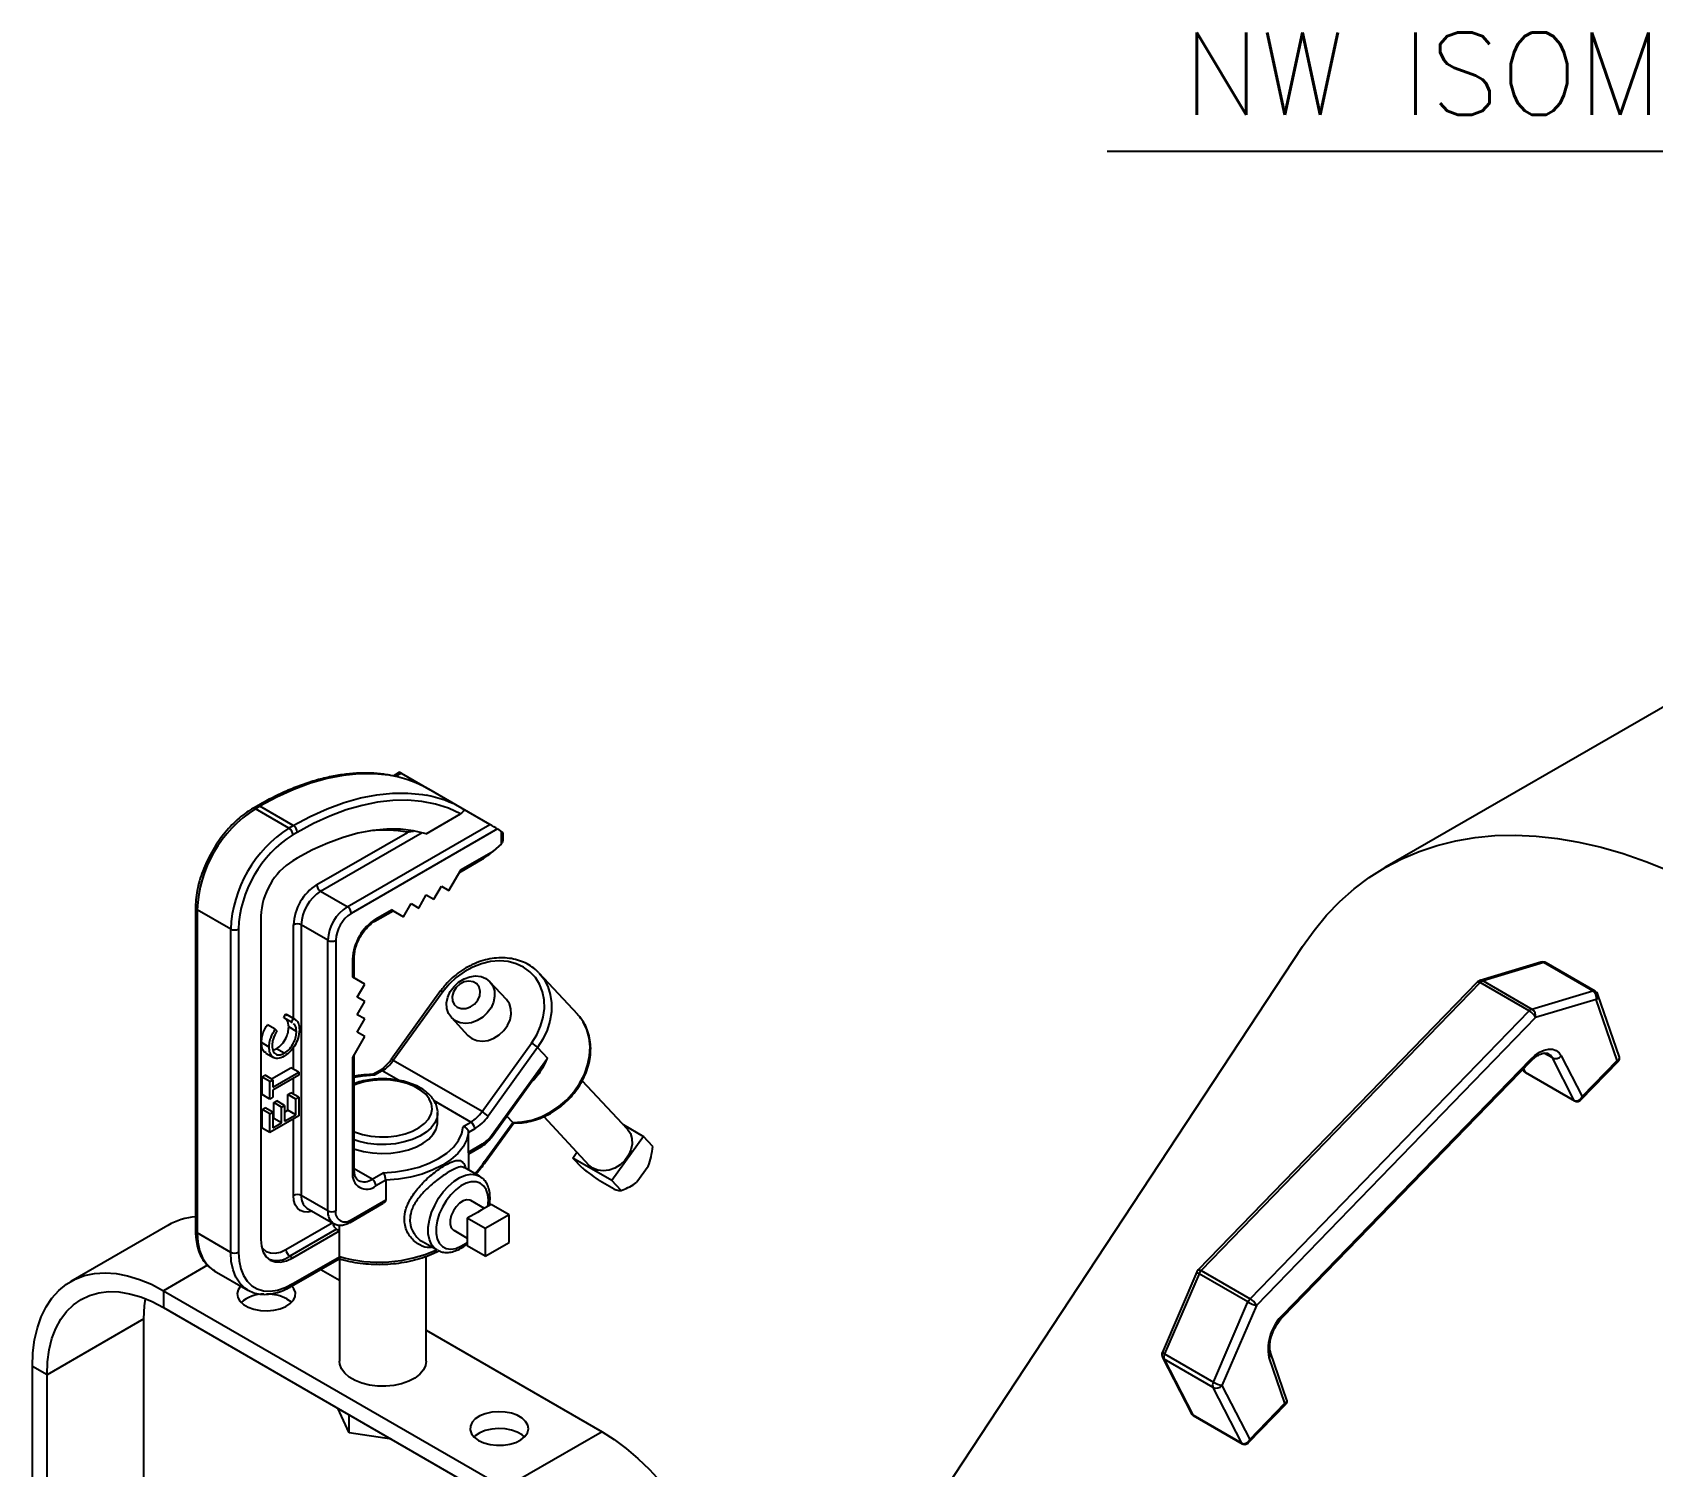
# Model space of a CAD drawing. Extents: x 2 to 136, y 1 to 99.
# Drawn here: x 9.85 to 24.61, y 18.94 to 31.99 of the extents above; entities that cross this region are included whole.
import ezdxf
from ezdxf.enums import TextEntityAlignment as Align

# ---------------------------------------------------------------- set-up
doc = ezdxf.new("R2010")
doc.units = 0
doc.header["$MEASUREMENT"] = 0
doc.layers.add('OBJECT', color=7, linetype='CONTINUOUS')
doc.styles.get("Standard").update_dxf_attribs({"font": 'SIMPLEX'})

msp = doc.modelspace()

# ---------------------------------------------------------------- linework, layer by layer
at = {"layer": 'OBJECT', "color": 1}
msp.add_line((19.645, 30.914), (30.749, 30.914), dxfattribs=at)
at = {"layer": 'OBJECT'}
for p, q in [((26.995, 27.173), (22.174, 24.39)), ((13.199, 25.258), (13.14, 25.224)), ((13.214, 25.25), (13.162, 25.22)), ((13.214, 25.25), (13.465, 25.105)), ((13.77, 24.929), (13.465, 25.105)), ((11.901, 24.951), (11.861, 24.928)), ((11.926, 24.949), (11.886, 24.926)), ((12.231, 24.773), (11.926, 24.949)), ((12.191, 24.75), (11.886, 24.926)), ((13.442, 24.698), (13.755, 24.879)), ((14.021, 24.784), (13.77, 24.929)), ((12.191, 24.75), (12.231, 24.773)), ((12.267, 24.711), (12.227, 24.688)), ((12.445, 24.235), (13.27, 24.711)), ((13.406, 24.708), (12.48, 24.174)), ((12.723, 24.034), (14.021, 24.784)), ((14.09, 24.742), (12.758, 23.973)), ((14.09, 24.742), (14.127, 24.717)), ((14.127, 24.608), (14.127, 24.717)), ((14.142, 24.642), (14.142, 24.707)), ((13.76, 24.372), (14.053, 24.541)), ((14.127, 24.608), (14.053, 24.541)), ((12.267, 24.476), (12.227, 24.453)), ((13.649, 24.181), (13.76, 24.372)), ((13.745, 24.347), (13.952, 24.466)), ((13.511, 24.102), (13.58, 24.221)), ((13.58, 24.221), (13.649, 24.181)), ((13.58, 24.221), (13.649, 24.181)), ((12.723, 24.034), (12.48, 24.174)), ((13.236, 23.942), (13.305, 24.062)), ((13.305, 24.062), (13.373, 24.022)), ((13.305, 24.062), (13.373, 24.022)), ((13.373, 24.022), (13.442, 24.141)), ((13.442, 24.141), (13.511, 24.102)), ((13.442, 24.141), (13.511, 24.102)), ((11.341, 24.028), (11.341, 21.084)), ((11.661, 23.831), (11.355, 24.007)), ((11.355, 24.007), (11.355, 21.064)), ((11.935, 23.949), (11.935, 21.005)), ((12.974, 23.902), (13.14, 23.998)), ((12.984, 23.924), (13.125, 24.006)), ((13.125, 24.006), (13.236, 23.942)), ((13.14, 23.998), (13.236, 23.942)), ((11.661, 20.887), (11.661, 23.831)), ((11.732, 23.831), (11.732, 20.887)), ((12.233, 23.016), (12.233, 23.868)), ((12.546, 23.728), (12.304, 23.868)), ((12.304, 23.868), (12.304, 21.405)), ((12.546, 21.265), (12.546, 23.728)), ((12.617, 23.728), (12.617, 21.265)), ((21.422, 23.669), (17.829, 18.219)), ((12.772, 23.394), (12.772, 23.557)), ((12.786, 23.385), (12.786, 23.577)), ((23.595, 23.529), (23.042, 23.363)), ((23.622, 23.525), (23.069, 23.359)), ((24.068, 23.268), (23.622, 23.525)), ((24.088, 23.266), (23.642, 23.523)), ((12.882, 23.33), (12.772, 23.394)), ((12.813, 23.211), (12.882, 23.33)), ((14.172, 23.19), (14.022, 23.351)), ((14.467, 23.432), (14.471, 23.428)), ((14.822, 23.052), (14.471, 23.428)), ((23.016, 23.348), (20.474, 20.727)), ((23.043, 23.343), (20.501, 20.722)), ((23.489, 23.085), (23.043, 23.343)), ((23.069, 23.359), (23.514, 23.102)), ((12.882, 23.171), (12.813, 23.211)), ((12.813, 23.051), (12.882, 23.171)), ((13.573, 23.267), (13.122, 22.642)), ((13.593, 23.259), (13.142, 22.634)), ((23.514, 23.102), (24.068, 23.268)), ((24.1, 23.19), (23.547, 23.024)), ((24.29, 22.635), (24.1, 23.19)), ((24.31, 22.663), (24.115, 23.234)), ((12.145, 23.023), (12.161, 23.056)), ((12.216, 22.982), (12.145, 23.023)), ((12.161, 23.056), (12.175, 23.048)), ((12.232, 23.015), (12.161, 23.056)), ((12.247, 23.008), (12.176, 23.049)), ((12.882, 23.012), (12.813, 23.051)), ((13.671, 23.024), (13.822, 22.862)), ((20.947, 20.465), (23.489, 23.085)), ((23.547, 23.024), (21.005, 20.404)), ((12.066, 22.919), (11.995, 22.96)), ((12.066, 22.919), (12.082, 22.905)), ((12.26, 22.899), (12.189, 22.94)), ((12.216, 22.982), (12.232, 23.015)), ((12.224, 22.976), (12.216, 22.982)), ((12.813, 22.892), (12.882, 23.012)), ((12.882, 22.852), (12.813, 22.892)), ((12.011, 22.756), (11.941, 22.797)), ((12.046, 22.729), (12.078, 22.741)), ((12.149, 22.7), (12.078, 22.741)), ((12.233, 22.555), (12.233, 22.755)), ((12.772, 22.661), (12.882, 22.852)), ((13.95, 22.168), (14.401, 22.793)), ((14.456, 22.751), (14.005, 22.126)), ((14.456, 22.751), (14.545, 22.656)), ((11.981, 22.702), (12.052, 22.662)), ((12.772, 21.614), (12.772, 22.661)), ((12.786, 21.635), (12.786, 22.687)), ((13.95, 22.168), (13.142, 22.634)), ((14.036, 21.95), (14.545, 22.656)), ((21.247, 20.32), (23.501, 22.644)), ((21.247, 20.302), (23.502, 22.627)), ((23.7, 22.657), (23.623, 22.701)), ((23.898, 22.27), (23.7, 22.657)), ((23.781, 22.675), (23.97, 22.305)), ((23.959, 22.276), (24.302, 22.629)), ((23.97, 22.305), (24.29, 22.635)), ((11.947, 22.483), (11.974, 22.499)), ((11.947, 22.324), (11.947, 22.483)), ((12.018, 22.442), (11.947, 22.483)), ((12.045, 22.458), (11.974, 22.499)), ((12.018, 22.442), (12.045, 22.458)), ((12.018, 22.283), (12.018, 22.442)), ((12.031, 22.466), (12.209, 22.568)), ((12.045, 22.392), (12.28, 22.527)), ((12.28, 22.5), (12.045, 22.365)), ((12.045, 22.458), (12.045, 22.392)), ((12.28, 22.527), (12.209, 22.568)), ((12.233, 22.326), (12.233, 22.473)), ((12.28, 22.527), (12.28, 22.5)), ((13.016, 22.541), (12.956, 22.507)), ((13.041, 22.539), (12.972, 22.499)), ((13.188, 22.454), (13.041, 22.539)), ((14.041, 21.941), (14.461, 22.523)), ((15.275, 22.008), (14.863, 22.449)), ((23.431, 22.554), (23.436, 22.544)), ((23.436, 22.559), (23.452, 22.527)), ((23.452, 22.527), (23.898, 22.27)), ((23.456, 22.523), (23.902, 22.266)), ((12.018, 22.283), (11.947, 22.324)), ((12.045, 22.299), (12.018, 22.283)), ((12.045, 22.365), (12.045, 22.299)), ((12.182, 22.324), (12.209, 22.34)), ((12.182, 22.181), (12.182, 22.324)), ((12.253, 22.283), (12.182, 22.324)), ((12.28, 22.299), (12.209, 22.34)), ((12.253, 22.283), (12.28, 22.299)), ((12.28, 22.299), (12.28, 22.129)), ((11.947, 22.189), (11.974, 22.204)), ((11.947, 22.018), (11.947, 22.189)), ((12.018, 22.148), (11.947, 22.189)), ((12.045, 22.163), (11.974, 22.204)), ((12.018, 22.148), (12.045, 22.163)), ((12.018, 21.977), (12.018, 22.148)), ((12.045, 22.163), (12.045, 22.02)), ((12.055, 22.251), (12.082, 22.266)), ((12.055, 22.107), (12.055, 22.251)), ((12.125, 22.21), (12.055, 22.251)), ((12.152, 22.225), (12.082, 22.266)), ((12.125, 22.21), (12.152, 22.225)), ((12.125, 22.067), (12.125, 22.21)), ((12.152, 22.225), (12.152, 22.082)), ((12.152, 22.164), (12.182, 22.181)), ((12.152, 22.082), (12.253, 22.14)), ((12.253, 22.14), (12.182, 22.181)), ((12.253, 22.14), (12.253, 22.283)), ((13.848, 22.073), (13.514, 22.266)), ((13.546, 22.075), (13.546, 22.157)), ((13.546, 22.157), (13.546, 22.149)), ((12.018, 21.977), (11.947, 22.018)), ((12.28, 22.129), (12.018, 21.977)), ((12.045, 22.102), (12.055, 22.107)), ((12.045, 22.02), (12.125, 22.067)), ((12.125, 22.067), (12.055, 22.107)), ((12.233, 21.405), (12.233, 22.101)), ((13.779, 22.033), (13.848, 22.073)), ((13.884, 22.011), (13.828, 21.979)), ((13.974, 21.713), (14.231, 22.07)), ((13.979, 21.705), (14.239, 22.066)), ((14.231, 22.07), (14.176, 22.128)), ((14.512, 22.123), (14.924, 21.681)), ((15.236, 22.05), (15.421, 21.943)), ((13.828, 21.8), (13.828, 21.979)), ((13.828, 21.8), (13.955, 21.874)), ((13.83, 21.784), (13.945, 21.851)), ((15.421, 21.943), (15.131, 21.542)), ((15.506, 21.852), (15.421, 21.943)), ((13.83, 21.636), (13.83, 21.785)), ((14.778, 21.746), (14.815, 21.798)), ((15.131, 21.542), (14.778, 21.746)), ((14.863, 21.655), (14.778, 21.746)), ((12.949, 21.553), (12.786, 21.647)), ((12.949, 21.553), (13.051, 21.612)), ((13.928, 21.58), (13.789, 21.66)), ((15.464, 21.669), (15.36, 21.525)), ((12.546, 21.265), (12.304, 21.405)), ((13.073, 21.543), (12.984, 21.492)), ((13.073, 21.543), (13.073, 21.365)), ((15.154, 21.461), (15.027, 21.535)), ((15.216, 21.451), (15.131, 21.542)), ((15.302, 21.488), (15.311, 21.493)), ((12.355, 21.29), (12.598, 21.15)), ((12.748, 21.16), (13.051, 21.335)), ((12.758, 21.183), (13.073, 21.365)), ((13.972, 21.287), (13.848, 21.359)), ((13.943, 21.27), (13.908, 21.25)), ((14.034, 21.323), (13.943, 21.27)), ((14.197, 21.229), (14.034, 21.323)), ((11.088, 21.132), (10.204, 20.622)), ((12.164, 20.913), (12.586, 21.157)), ((12.652, 21.082), (12.652, 21.135)), ((13.908, 21.25), (13.816, 21.197)), ((13.979, 21.103), (13.816, 21.197)), ((13.816, 21.197), (13.816, 21.091)), ((14.197, 21.229), (13.979, 21.103)), ((14.197, 20.977), (14.197, 21.229)), ((11.661, 20.887), (11.355, 21.064)), ((12.625, 21.098), (12.2, 20.852)), ((12.227, 20.837), (12.652, 21.082)), ((12.625, 21.098), (12.652, 21.082)), ((12.652, 20.847), (12.652, 21.082)), ((13.413, 20.982), (13.541, 20.909)), ((13.692, 21.089), (13.816, 21.017)), ((13.816, 21.091), (13.816, 21.051)), ((13.816, 21.051), (13.816, 20.945)), ((13.979, 21.103), (13.979, 20.851)), ((13.979, 20.851), (14.197, 20.977)), ((12.2, 20.852), (12.227, 20.837)), ((12.216, 20.579), (12.649, 20.828)), ((12.227, 20.602), (12.652, 20.847)), ((12.651, 20.828), (12.651, 19.895)), ((13.441, 19.895), (13.441, 20.851)), ((13.545, 20.906), (13.541, 20.909)), ((13.979, 20.851), (13.816, 20.945)), ((11.449, 20.77), (11.048, 20.538)), ((11.511, 20.72), (11.816, 20.544)), ((12.481, 20.732), (12.651, 20.634)), ((20.462, 20.709), (20.147, 19.979)), ((20.482, 20.692), (20.167, 19.962)), ((20.927, 20.435), (20.482, 20.692)), ((20.501, 20.722), (20.947, 20.465)), ((11.048, 20.538), (11.048, 20.385)), ((11.048, 20.538), (14.159, 18.742)), ((11.048, 20.385), (14.159, 18.589)), ((20.612, 19.705), (20.927, 20.435)), ((21.005, 20.404), (20.69, 19.674)), ((10.871, 20.282), (9.988, 19.772)), ((10.871, 14.717), (10.871, 20.282)), ((13.441, 20.178), (15.043, 19.252)), ((20.149, 19.928), (20.409, 19.423)), ((20.167, 19.962), (20.612, 19.705)), ((21.263, 19.513), (21.119, 19.93)), ((21.282, 19.542), (21.133, 19.974)), ((9.988, 19.772), (9.855, 19.849)), ((9.855, 14.109), (9.855, 19.849)), ((20.609, 19.656), (20.164, 19.913)), ((20.164, 19.913), (20.425, 19.406)), ((9.988, 14.263), (9.988, 19.772)), ((20.87, 19.149), (20.609, 19.656)), ((20.69, 19.674), (20.943, 19.183)), ((20.932, 19.154), (21.275, 19.508)), ((20.943, 19.183), (21.263, 19.513)), ((12.74, 19.245), (12.636, 19.468)), ((12.74, 19.245), (12.74, 19.408)), ((20.425, 19.406), (20.87, 19.149)), ((20.429, 19.402), (20.874, 19.144)), ((13.126, 19.185), (12.74, 19.245)), ((15.043, 19.252), (14.159, 18.742))]:
    msp.add_line(p, q, dxfattribs=at)
at = {"layer": 'OBJECT', "flags": 128}
for points in [[(13.138, 25.225), (13.102, 25.231), (12.968, 25.245), (12.829, 25.245), (12.686, 25.23), (12.539, 25.201), (12.388, 25.159), (12.235, 25.102), (12.081, 25.032), (11.926, 24.949)], [(12.231, 24.773), (12.386, 24.856), (12.541, 24.926), (12.694, 24.982), (12.844, 25.025), (12.991, 25.054), (13.135, 25.068), (13.274, 25.069), (13.408, 25.055), (13.442, 25.049)], [(13.755, 24.879), (13.644, 24.93), (13.526, 24.968), (13.402, 24.992), (13.272, 25.004), (13.138, 25.001), (12.999, 24.986), (12.857, 24.957), (12.712, 24.915), (12.565, 24.859), (12.416, 24.792), (12.267, 24.711)], [(13.442, 24.698), (13.327, 24.725), (13.207, 24.739), (13.082, 24.74), (12.953, 24.728), (12.82, 24.703), (12.684, 24.665), (12.546, 24.614), (12.407, 24.551), (12.267, 24.476)], [(21.422, 23.669), (21.424, 23.672), (21.529, 23.819), (21.643, 23.956), (21.765, 24.082), (21.894, 24.197), (22.032, 24.3), (22.176, 24.391), (22.327, 24.47), (22.485, 24.537), (22.65, 24.592), (22.82, 24.634), (22.995, 24.663), (23.176, 24.681), (23.362, 24.685), (23.551, 24.677), (23.745, 24.656), (23.942, 24.622), (24.143, 24.576), (24.345, 24.518), (24.55, 24.447), (24.757, 24.364)], [(14.401, 22.793), (14.448, 22.868), (14.483, 22.946), (14.507, 23.027), (14.518, 23.107), (14.516, 23.185), (14.502, 23.26), (14.475, 23.329), (14.436, 23.39), (14.387, 23.442), (14.328, 23.485), (14.261, 23.515), (14.187, 23.534), (14.108, 23.54), (14.027, 23.534), (13.945, 23.515), (13.865, 23.484), (13.787, 23.442), (13.715, 23.389), (13.65, 23.328), (13.593, 23.259)], [(13.708, 22.995), (13.671, 23.024), (13.645, 23.062), (13.63, 23.108), (13.628, 23.159), (13.639, 23.211), (13.661, 23.261), (13.695, 23.308), (13.737, 23.347), (13.786, 23.378), (13.838, 23.397), (13.891, 23.404), (13.941, 23.398), (13.986, 23.38), (14.022, 23.351), (14.048, 23.313), (14.063, 23.267), (14.065, 23.216), (14.055, 23.164), (14.032, 23.113), (13.998, 23.067), (13.956, 23.028), (13.907, 22.997), (13.855, 22.978), (13.802, 22.971), (13.752, 22.977), (13.708, 22.995)], [(13.725, 23.119), (13.761, 23.106), (13.803, 23.107), (13.844, 23.122), (13.882, 23.148), (13.911, 23.183), (13.929, 23.224), (13.934, 23.265), (13.924, 23.303), (13.902, 23.332), (13.87, 23.351), (13.83, 23.357), (13.788, 23.349), (13.748, 23.328), (13.714, 23.297), (13.69, 23.259), (13.679, 23.217), (13.681, 23.177), (13.697, 23.143), (13.725, 23.119)], [(14.471, 23.428), (14.513, 23.376), (14.548, 23.309), (14.572, 23.236), (14.584, 23.158), (14.583, 23.076), (14.569, 22.992), (14.543, 22.909), (14.505, 22.828), (14.456, 22.751)], [(23.016, 23.348), (23.018, 23.349), (23.022, 23.35), (23.028, 23.349), (23.035, 23.347), (23.043, 23.343)], [(13.822, 22.862), (13.858, 22.834), (13.903, 22.816), (13.953, 22.81), (14.005, 22.817), (14.058, 22.836), (14.106, 22.866), (14.149, 22.906), (14.182, 22.952), (14.205, 23.003), (14.216, 23.055), (14.214, 23.105), (14.199, 23.151), (14.173, 23.19), (14.172, 23.19)], [(14.231, 22.07), (14.316, 22.074), (14.403, 22.091), (14.489, 22.121), (14.572, 22.162), (14.65, 22.215), (14.722, 22.277), (14.785, 22.347), (14.839, 22.424), (14.882, 22.505), (14.912, 22.59), (14.93, 22.675), (14.935, 22.759), (14.927, 22.841), (14.906, 22.917), (14.872, 22.987), (14.84, 23.031)], [(14.84, 23.031), (14.826, 23.048), (14.822, 23.052)], [(23.501, 22.644), (23.541, 22.68), (23.583, 22.709), (23.624, 22.728), (23.664, 22.737), (23.701, 22.736), (23.733, 22.725), (23.76, 22.705), (23.781, 22.675)], [(23.501, 22.644), (23.504, 22.638), (23.504, 22.632), (23.503, 22.628), (23.502, 22.627)], [(23.7, 22.657), (23.683, 22.681), (23.664, 22.696)], [(12.972, 22.499), (12.86, 22.491), (12.786, 22.48)], [(12.786, 21.986), (12.789, 21.984), (12.86, 21.961), (12.936, 21.946), (13.015, 21.939), (13.096, 21.94), (13.175, 21.949), (13.25, 21.966), (13.318, 21.991), (13.378, 22.023), (13.427, 22.06), (13.463, 22.101), (13.487, 22.146), (13.496, 22.192), (13.49, 22.239), (13.47, 22.284), (13.437, 22.326), (13.391, 22.364), (13.334, 22.397), (13.268, 22.424), (13.194, 22.443), (13.116, 22.455), (13.036, 22.458), (12.955, 22.452), (12.878, 22.439), (12.806, 22.418), (12.786, 22.41)], [(23.452, 22.527), (23.454, 22.525), (23.456, 22.523)], [(13.546, 22.149), (13.54, 22.114), (13.521, 22.067), (13.487, 22.022), (13.441, 21.981), (13.384, 21.945), (13.317, 21.915), (13.242, 21.892), (13.161, 21.876), (13.078, 21.869), (12.993, 21.87), (12.91, 21.879), (12.83, 21.897), (12.786, 21.91)], [(23.898, 22.27), (23.9, 22.267), (23.902, 22.266)], [(12.786, 21.829), (12.793, 21.827), (12.869, 21.805), (12.951, 21.792), (13.035, 21.787), (13.12, 21.79), (13.202, 21.801), (13.28, 21.821), (13.352, 21.847), (13.414, 21.88), (13.466, 21.919), (13.506, 21.962), (13.532, 22.009), (13.545, 22.057), (13.546, 22.075)], [(13.051, 21.612), (13.163, 21.62), (13.272, 21.638), (13.375, 21.664), (13.47, 21.699), (13.555, 21.742), (13.629, 21.791), (13.689, 21.846), (13.735, 21.906), (13.765, 21.968), (13.779, 22.033)], [(15.275, 22.008), (15.275, 22.008), (15.301, 21.97), (15.316, 21.924), (15.318, 21.873), (15.307, 21.821), (15.285, 21.771), (15.251, 21.724), (15.209, 21.685), (15.16, 21.654), (15.108, 21.635), (15.055, 21.628), (15.005, 21.634), (14.96, 21.652), (14.924, 21.681)], [(13.828, 21.979), (13.811, 21.913), (13.778, 21.849), (13.73, 21.788), (13.667, 21.731), (13.591, 21.681), (13.503, 21.637), (13.405, 21.6), (13.299, 21.572), (13.188, 21.553), (13.073, 21.543)], [(14.036, 21.95), (14.039, 21.946), (14.041, 21.943), (14.041, 21.941), (14.041, 21.941)], [(13.979, 21.705), (13.979, 21.705), (13.979, 21.707), (13.977, 21.71), (13.974, 21.713)], [(13.541, 20.909), (13.519, 20.924), (13.491, 20.959), (13.471, 21.003), (13.461, 21.057), (13.461, 21.117), (13.471, 21.182), (13.491, 21.249), (13.519, 21.315), (13.555, 21.38), (13.597, 21.439), (13.645, 21.491), (13.695, 21.535), (13.747, 21.568), (13.799, 21.589), (13.848, 21.598), (13.893, 21.594), (13.928, 21.58)], [(13.928, 21.58), (13.933, 21.577), (13.936, 21.575)], [(12.403, 21.263), (12.364, 21.254), (12.327, 21.255), (12.295, 21.267), (12.269, 21.289), (12.249, 21.32), (12.237, 21.359), (12.233, 21.405)], [(14.004, 21.305), (14.008, 21.362), (14.003, 21.414), (13.989, 21.459), (13.965, 21.494), (13.934, 21.518), (13.896, 21.53), (13.852, 21.53), (13.806, 21.517), (13.758, 21.492), (13.71, 21.456), (13.665, 21.41), (13.624, 21.357), (13.589, 21.299), (13.561, 21.237), (13.542, 21.175), (13.532, 21.115), (13.532, 21.059), (13.542, 21.01), (13.561, 20.97), (13.589, 20.94), (13.624, 20.921), (13.665, 20.916), (13.71, 20.922), (13.758, 20.942), (13.806, 20.972), (13.816, 20.98)], [(13.848, 21.359), (13.838, 21.363), (13.81, 21.366), (13.778, 21.356), (13.745, 21.334), (13.714, 21.302), (13.689, 21.264), (13.67, 21.222), (13.661, 21.18), (13.661, 21.142), (13.67, 21.111), (13.689, 21.09), (13.692, 21.089)], [(11.355, 21.064), (11.361, 20.98), (11.377, 20.904), (11.403, 20.837), (11.44, 20.781), (11.485, 20.737), (11.511, 20.72)], [(11.935, 21.005), (11.941, 20.943), (11.957, 20.889), (11.984, 20.846), (12.021, 20.816), (12.065, 20.8), (12.115, 20.798), (12.17, 20.81), (12.227, 20.837)], [(11.814, 20.546), (11.79, 20.561), (11.745, 20.605), (11.709, 20.661), (11.682, 20.727), (11.666, 20.803), (11.661, 20.887)], [(11.732, 20.887), (11.737, 20.809), (11.752, 20.738), (11.776, 20.676), (11.81, 20.624), (11.852, 20.583), (11.902, 20.554), (11.959, 20.538), (12.021, 20.534), (12.087, 20.544), (12.156, 20.567), (12.227, 20.602)], [(11.943, 20.933), (11.952, 20.922), (11.983, 20.896), (12.022, 20.881), (12.066, 20.879), (12.114, 20.89), (12.164, 20.913)], [(9.855, 19.849), (9.86, 19.973), (9.875, 20.09), (9.9, 20.2), (9.935, 20.3), (9.98, 20.391), (10.033, 20.471), (10.096, 20.54), (10.166, 20.598), (10.244, 20.643), (10.329, 20.675), (10.42, 20.695), (10.516, 20.701), (10.617, 20.694), (10.722, 20.674), (10.829, 20.641), (10.938, 20.596), (11.048, 20.538)], [(20.474, 20.727), (20.476, 20.729), (20.48, 20.729), (20.486, 20.729), (20.493, 20.726), (20.501, 20.722)], [(9.988, 19.772), (9.993, 19.889), (10.008, 19.999), (10.033, 20.101), (10.068, 20.194), (10.113, 20.277), (10.166, 20.349), (10.228, 20.41), (10.298, 20.459), (10.375, 20.495), (10.459, 20.518), (10.548, 20.529), (10.642, 20.526), (10.74, 20.51), (10.841, 20.481), (10.944, 20.439), (11.048, 20.385)], [(11.752, 20.581), (11.751, 20.58), (11.729, 20.547), (11.72, 20.512), (11.725, 20.477), (11.744, 20.443), (11.777, 20.413), (11.82, 20.387), (11.873, 20.369), (11.931, 20.357), (11.993, 20.354), (12.054, 20.36), (12.111, 20.373), (12.162, 20.393), (12.203, 20.42), (12.232, 20.451), (12.248, 20.485), (12.25, 20.521), (12.237, 20.556), (12.219, 20.58)], [(10.871, 20.282), (10.877, 20.4), (10.884, 20.465)], [(12.215, 20.431), (12.211, 20.435), (12.173, 20.462)], [(21.247, 20.32), (21.249, 20.313), (21.249, 20.308), (21.248, 20.303), (21.247, 20.302)], [(13.441, 19.895), (13.435, 19.857), (13.416, 19.816), (13.383, 19.777), (13.338, 19.742), (13.282, 19.713), (13.218, 19.69), (13.148, 19.675), (13.074, 19.668), (12.999, 19.669), (12.925, 19.678), (12.856, 19.695), (12.794, 19.719), (12.741, 19.75), (12.699, 19.786), (12.67, 19.826), (12.654, 19.868), (12.651, 19.895)], [(13.919, 19.175), (13.967, 19.153), (14.023, 19.137), (14.083, 19.13), (14.145, 19.131), (14.204, 19.141), (14.259, 19.157), (14.305, 19.181), (14.34, 19.21), (14.363, 19.243), (14.372, 19.279), (14.366, 19.314), (14.347, 19.348), (14.315, 19.378), (14.271, 19.403), (14.219, 19.422), (14.16, 19.433), (14.099, 19.436), (14.038, 19.431), (13.98, 19.418), (13.93, 19.397), (13.889, 19.371), (13.86, 19.34), (13.844, 19.305), (13.842, 19.27), (13.854, 19.235), (13.88, 19.203), (13.919, 19.175)], [(20.425, 19.406), (20.427, 19.403), (20.429, 19.402)], [(14.336, 19.206), (14.315, 19.225), (14.271, 19.25), (14.219, 19.268), (14.16, 19.28), (14.099, 19.283), (14.038, 19.278), (13.98, 19.264), (13.93, 19.244), (13.889, 19.217), (13.877, 19.206)], [(15.043, 19.252), (15.153, 19.183), (15.263, 19.102), (15.37, 19.011), (15.475, 18.91), (15.575, 18.801), (15.672, 18.683), (15.763, 18.559), (15.847, 18.428), (15.925, 18.293), (15.987, 18.173)], [(20.87, 19.149), (20.872, 19.146), (20.874, 19.144)]]:
    msp.add_lwpolyline(points, dxfattribs=at)
at = {"layer": 'OBJECT'}
for centre, radius, start, end in [((12.939, 24.175), 1.068, 60.5131, 79.2712), ((11.911, 24.929), 0.0252, 54.3842, 114.3056), ((13.244, 23.999), 1.069, 60.5142, 79.3563), ((12.502, 23.957), 1.148, 122.4874, 177.5126), ((11.871, 24.905), 0.0255, 54.7959, 113.9094), ((12.808, 23.781), 1.148, 122.4872, 177.5128), ((12.802, 23.784), 1.072, 122.4874, 177.5126), ((12.15, 24.685), 0.0768, 2.6063, 57.3938), ((12.19, 24.708), 0.0768, 2.6063, 57.3938), ((13.055, 23.587), 1.145, 79.2075, 95.9958), ((12.568, 23.92), 0.633, 122.6055, 177.3945), ((12.693, 23.847), 0.461, 122.6053, 177.3946), ((12.522, 24.239), 0.0768, 182.6063, 237.3938), ((12.687, 23.851), 0.384, 122.6055, 177.3944), ((11.365, 24.029), 0.0238, 183.8336, 247.4715), ((12.93, 23.711), 0.384, 122.6055, 177.3944), ((12.924, 23.714), 0.307, 122.6053, 177.3946), ((12.682, 23.97), 0.0768, 2.6045, 57.3956), ((13.232, 23.536), 0.461, 122.6055, 177.3944), ((12.959, 23.922), 0.0252, 305.7071, 5.6189), ((11.696, 23.899), 0.0769, 242.6098, 297.3902), ((12.268, 23.8), 0.0769, 62.6096, 117.3904), ((12.582, 23.796), 0.0769, 242.6097, 297.3903), ((12.761, 23.58), 0.0252, 294.4065, 353.9395), ((23.612, 23.471), 0.06, 60.0027, 106.6435), ((23.604, 23.496), 0.0338, 57.4265, 105.3052), ((23.631, 23.501), 0.0251, 62.3446, 109.644), ((23.059, 23.306), 0.06, 106.6435, 135.8729), ((23.051, 23.331), 0.0338, 57.4266, 105.3071), ((23.089, 23.301), 0.0617, 109.0049, 137.603), ((13.572, 23.234), 0.0324, 50.1689, 89.1094), ((24.076, 23.244), 0.0247, 61.937, 110.0515), ((24.024, 23.204), 0.0775, 349.6482, 55.6454), ((24.058, 23.214), 0.06, 18.9019, 60.0027), ((24.074, 23.223), 0.0422, 308.7137, 15.1332), ((23.534, 23.044), 0.0617, 109.0049, 137.603), ((23.412, 22.954), 0.152, 27.4012, 59.5227), ((23.47, 23.038), 0.0775, 349.6489, 55.6447), ((14.26, 22.55), 0.281, 45.719, 59.9878), ((12.865, 22.828), 0.338, 301.3929, 325.1483), ((13.121, 22.609), 0.0324, 50.1643, 89.119), ((23.728, 22.72), 0.069, 245.5783, 319.6188), ((13.026, 22.518), 0.0251, 54.3792, 114.3106), ((13.672, 22.361), 0.338, 301.3929, 325.1483), ((13.809, 21.925), 0.281, 45.7188, 59.9881), ((13.807, 22.008), 0.0768, 2.605, 57.3951), ((13.672, 22.358), 0.406, 301.3929, 325.1482), ((13.931, 21.871), 0.0241, 304.227, 7.0847), ((13.814, 22.105), 0.271, 301.3931, 325.1483), ((13.068, 22.365), 1.116, 317.047, 324.2637), ((12.901, 21.593), 0.131, 170.786, 309.2032), ((12.761, 21.637), 0.0251, 294.3746, 354.3053), ((12.876, 21.652), 0.123, 244.8512, 306.3253), ((12.907, 21.488), 0.0768, 2.605, 57.3951), ((12.268, 21.336), 0.0769, 62.6096, 117.3904), ((12.424, 21.39), 0.121, 173.02, 235.6678), ((15.161, 21.777), 0.321, 297.7777, 308.2355), ((12.668, 21.251), 0.123, 173.6642, 235.3956), ((12.582, 21.333), 0.0769, 242.6097, 297.3903), ((12.703, 21.251), 0.0873, 170.7861, 309.2031), ((13.998, 21.134), 0.147, 112.0265, 127.9681), ((11.385, 20.611), 0.6, 94.1848, 119.6179), ((12.667, 21.163), 0.0777, 186.0373, 237.2062), ((12.733, 21.18), 0.0252, 305.7078, 5.6188), ((11.366, 21.087), 0.0251, 185.6957, 245.6245), ((13.961, 21.071), 0.147, 172.0293, 187.9707), ((11.696, 20.956), 0.0769, 242.6098, 297.3902), ((12.077, 21.027), 0.214, 251.1, 305.1308), ((12.241, 20.917), 0.0768, 182.605, 237.3951), ((13.008, 22.101), 1.303, 254.1188, 293.9872), ((20.517, 20.685), 0.06, 135.8729, 156.6687), ((20.493, 20.726), 0.0355, 207.5151, 250.6861), ((20.574, 20.652), 0.101, 136.236, 156.7581), ((12.203, 20.598), 0.0239, 303.8908, 7.4073), ((11.964, 20.183), 0.324, 90.2111, 130.0654), ((11.992, 20.119), 0.388, 62.1773, 90.2751), ((21.02, 20.395), 0.101, 136.236, 156.7581), ((21.075, 20.691), 0.296, 240.0366, 256.3024), ((20.87, 20.334), 0.152, 27.3992, 59.5248), ((21.539, 20.008), 0.428, 133.1858, 190.452), ((20.202, 19.956), 0.06, 156.6687, 207.2451), ((20.179, 19.996), 0.0355, 207.5149, 250.6862), ((20.182, 19.945), 0.0371, 207.5626, 240.7754), ((20.221, 19.934), 0.061, 152.3712, 200.1831), ((21.092, 19.963), 0.0424, 308.8636, 14.5296), ((20.666, 19.677), 0.061, 152.3712, 200.1831), ((20.638, 19.719), 0.0689, 245.5905, 319.7201), ((20.76, 19.962), 0.296, 240.0366, 256.3024)]:
    msp.add_arc(centre, radius, start, end, dxfattribs=at)
for centre, major_axis, ratio, start_param, end_param in [((13.247, 25.228), (0.0485, -0.0297), 0.027575, 2.341322, 3.126639), ((14.055, 24.762), (0.0485, -0.0297), 0.027575, 0.770526, 2.341322), ((14.092, 24.738), (0.05, -0.0308), 0.027571, 6.268377, 7.085565), ((14.017, 24.562), (0.13, 0.113), 0.224841, 4.004685, 4.790164), ((14.092, 24.629), (0.0487, 0.0161), 0.700151, 5.270549, 5.540586), ((14.092, 24.671), (-0.0354, 0.0612), 0.577335, 3.411589, 3.92695), ((13.09, 24.026), (0.05, -0.0289), 0.00007, 6.283145, 7.068624), ((24.248, 22.659), (0.063, -0.002), 0.503346, 5.467509, 6.471738), ((24.248, 22.659), (0.0545, -0.03), 0.025782, 5.619048, 6.276139), ((23.482, 22.586), (0.0268, 0.0607), 0.736531, 2.602334, 3.062262), ((23.928, 22.329), (0.0268, 0.0607), 0.736531, 3.062262, 4.633059), ((23.928, 22.329), (-0.0228, 0.0595), 0.604193, 3.422978, 4.07264), ((21.22, 19.538), (0.063, -0.002), 0.504141, 5.466492, 6.472703), ((21.22, 19.538), (0.0545, -0.03), 0.026501, 5.618835, 6.275926), ((20.455, 19.465), (0.0267, 0.0607), 0.736784, 2.603305, 3.06089), ((20.9, 19.208), (0.0267, 0.0607), 0.736784, 3.06089, 4.631686), ((20.9, 19.208), (-0.0228, 0.0595), 0.603879, 3.421967, 4.07163)]:
    msp.add_ellipse(centre, major_axis=major_axis, ratio=ratio, start_param=start_param, end_param=end_param, dxfattribs=at)
for points, knots in [([(13.127, 25.227), (13.113, 25.23), (13.06, 25.242), (12.964, 25.25), (12.839, 25.252), (12.71, 25.242), (12.578, 25.221), (12.443, 25.188), (12.306, 25.144), (12.168, 25.088), (12.033, 25.025), (11.943, 24.975), (11.901, 24.951)], [0, 0, 0, 0, 0.03904, 0.1459363, 0.2531186, 0.3605917, 0.4683277, 0.576279, 0.6843916, 0.792614, 0.900903, 1, 1, 1, 1]), ([(11.861, 24.928), (11.848, 24.921), (11.813, 24.899), (11.754, 24.856), (11.688, 24.797), (11.624, 24.729), (11.565, 24.654), (11.511, 24.574), (11.464, 24.49), (11.423, 24.403), (11.389, 24.315), (11.364, 24.226), (11.347, 24.139), (11.341, 24.073), (11.341, 24.037), (11.341, 24.028)], [0, 0, 0, 0, 0.044818, 0.129353, 0.213789, 0.298089, 0.382269, 0.466368, 0.550437, 0.634532, 0.718694, 0.802982, 0.887454, 0.972156, 1, 1, 1, 1]), ([(13.77, 24.929), (13.773, 24.927), (13.779, 24.923), (13.782, 24.914), (13.781, 24.903), (13.772, 24.89), (13.761, 24.883), (13.755, 24.879)], [0, 0, 0, 0, 0.138343, 0.27604, 0.470202, 0.74205, 1, 1, 1, 1]), ([(13.327, 24.719), (13.307, 24.717), (13.287, 24.715), (13.27, 24.712), (13.27, 24.711)], [0, 0, 0, 0, 0.995077, 1, 1, 1, 1]), ([(12.786, 23.577), (12.787, 23.585), (12.787, 23.606), (12.794, 23.646), (12.81, 23.697), (12.833, 23.747), (12.862, 23.795), (12.896, 23.838), (12.932, 23.873), (12.958, 23.893), (12.972, 23.9), (12.974, 23.902)], [0, 0, 0, 0, 0.067195, 0.19703, 0.328083, 0.460159, 0.592761, 0.725247, 0.856828, 0.979681, 1, 1, 1, 1]), ([(14.467, 23.432), (14.465, 23.434), (14.448, 23.455), (14.407, 23.486), (14.345, 23.524), (14.275, 23.55), (14.2, 23.566), (14.122, 23.57), (14.041, 23.564), (13.96, 23.546), (13.88, 23.517), (13.803, 23.478), (13.73, 23.429), (13.662, 23.372), (13.61, 23.317), (13.583, 23.28), (13.573, 23.267)], [0, 0, 0, 0, 0.008153, 0.086007, 0.163817, 0.241773, 0.320027, 0.398643, 0.477601, 0.55683, 0.636248, 0.715786, 0.795398, 0.875059, 0.95476, 1, 1, 1, 1]), ([(14.238, 22.065), (14.263, 22.065), (14.315, 22.065), (14.396, 22.08), (14.476, 22.105), (14.555, 22.14), (14.63, 22.186), (14.699, 22.24), (14.762, 22.302), (14.817, 22.371), (14.863, 22.445), (14.899, 22.523), (14.925, 22.603), (14.939, 22.684), (14.941, 22.763), (14.932, 22.84), (14.91, 22.913), (14.881, 22.977), (14.853, 23.013), (14.84, 23.03)], [0, 0, 0, 0, 0.057196, 0.116415, 0.175798, 0.235286, 0.29484, 0.354436, 0.414064, 0.473722, 0.533411, 0.593124, 0.652842, 0.712525, 0.772111, 0.831518, 0.890664, 0.949494, 1, 1, 1, 1]), ([(11.941, 22.797), (11.941, 22.811), (11.943, 22.84), (11.958, 22.898), (11.981, 22.937), (11.995, 22.96)], [0, 0, 0, 0, 0.28084, 0.561441, 1, 1, 1, 1]), ([(12.011, 22.756), (12.012, 22.77), (12.014, 22.8), (12.029, 22.857), (12.052, 22.896), (12.066, 22.919)], [0, 0, 0, 0, 0.28084, 0.561441, 1, 1, 1, 1]), ([(12.082, 22.905), (12.068, 22.879), (12.042, 22.833), (12.04, 22.789), (12.038, 22.77)], [0, 0, 0, 0, 0.5583842, 1, 1, 1, 1]), ([(12.078, 22.741), (12.095, 22.753), (12.129, 22.777), (12.166, 22.836), (12.186, 22.893), (12.188, 22.924), (12.189, 22.94)], [0, 0, 0, 0, 0.279431, 0.558928, 0.779288, 1, 1, 1, 1]), ([(12.149, 22.7), (12.166, 22.712), (12.2, 22.736), (12.236, 22.795), (12.257, 22.852), (12.259, 22.884), (12.26, 22.899)], [0, 0, 0, 0, 0.279431, 0.558928, 0.779288, 1, 1, 1, 1]), ([(12.189, 22.94), (12.187, 22.962), (12.183, 22.998), (12.161, 23.011), (12.153, 23.017)], [0, 0, 0, 0, 0.631766, 1, 1, 1, 1]), ([(12.232, 23.015), (12.241, 23.011), (12.259, 23.003), (12.281, 22.971), (12.285, 22.936), (12.286, 22.915)], [0, 0, 0, 0, 0.280397, 0.560819, 1, 1, 1, 1]), ([(12.26, 22.899), (12.258, 22.922), (12.256, 22.952), (12.238, 22.964), (12.234, 22.967)], [0, 0, 0, 0, 0.769287, 1, 1, 1, 1]), ([(12.286, 22.915), (12.284, 22.887), (12.281, 22.837), (12.253, 22.786), (12.241, 22.764)], [0, 0, 0, 0, 0.559803, 1, 1, 1, 1]), ([(11.983, 22.706), (11.979, 22.707), (11.961, 22.712), (11.945, 22.744), (11.942, 22.779), (11.941, 22.797)], [0, 0, 0, 0, 0.145898, 0.57263, 1, 1, 1, 1]), ([(12.147, 22.672), (12.127, 22.663), (12.086, 22.645), (12.041, 22.663), (12.015, 22.702), (12.013, 22.738), (12.011, 22.756)], [0, 0, 0, 0, 0.279511, 0.55908, 0.779375, 1, 1, 1, 1]), ([(12.038, 22.77), (12.04, 22.752), (12.044, 22.715), (12.072, 22.687), (12.11, 22.681), (12.136, 22.694), (12.149, 22.7)], [0, 0, 0, 0, 0.279865, 0.559533, 0.779673, 1, 1, 1, 1]), ([(12.241, 22.764), (12.225, 22.742), (12.197, 22.704), (12.162, 22.682), (12.147, 22.672)], [0, 0, 0, 0, 0.55902, 1, 1, 1, 1]), ([(13.122, 22.642), (13.116, 22.634), (13.1, 22.612), (13.069, 22.58), (13.039, 22.555), (13.021, 22.545), (13.016, 22.541)], [0, 0, 0, 0, 0.175768, 0.515024, 0.851523, 1, 1, 1, 1]), ([(14.545, 22.656), (14.545, 22.655), (14.537, 22.636), (14.517, 22.592), (14.479, 22.527), (14.439, 22.474), (14.41, 22.448), (14.401, 22.44)], [0, 0, 0, 0, 0.00366, 0.234794, 0.549645, 0.864157, 1, 1, 1, 1]), ([(14.545, 22.656), (14.545, 22.655), (14.534, 22.637), (14.508, 22.591), (14.477, 22.549), (14.458, 22.525)], [0, 0, 0, 0, 0.006541, 0.408978, 1, 1, 1, 1]), ([(23.502, 22.627), (23.508, 22.633), (23.526, 22.651), (23.557, 22.675), (23.592, 22.693), (23.623, 22.702), (23.647, 22.702), (23.658, 22.7), (23.663, 22.696), (23.664, 22.696)], [0, 0, 0, 0, 0.092787, 0.270808, 0.446412, 0.619881, 0.79417, 0.977603, 1, 1, 1, 1]), ([(24.302, 22.629), (24.303, 22.63), (24.307, 22.634), (24.311, 22.643), (24.313, 22.655), (24.31, 22.661), (24.309, 22.664)], [0, 0, 0, 0, 0.123566, 0.451272, 0.802305, 1, 1, 1, 1]), ([(12.959, 22.508), (12.948, 22.507), (12.902, 22.505), (12.844, 22.5), (12.799, 22.492), (12.786, 22.489)], [0, 0, 0, 0, 0.199556, 0.771647, 1, 1, 1, 1]), ([(13.544, 22.148), (13.545, 22.151), (13.548, 22.171), (13.541, 22.208), (13.523, 22.256), (13.493, 22.301), (13.452, 22.342), (13.401, 22.379), (13.34, 22.41), (13.272, 22.435), (13.199, 22.454), (13.122, 22.465), (13.043, 22.468), (12.964, 22.464), (12.887, 22.452), (12.827, 22.438), (12.796, 22.426), (12.786, 22.422)], [0, 0, 0, 0, 0.015059, 0.084165, 0.152924, 0.222814, 0.294795, 0.368684, 0.443627, 0.518795, 0.593811, 0.668644, 0.743365, 0.81808, 0.892885, 0.967888, 1, 1, 1, 1]), ([(12.959, 22.508), (12.961, 22.507), (12.965, 22.506), (12.97, 22.502), (12.972, 22.499), (12.972, 22.499)], [0, 0, 0, 0, 0.530266, 0.989367, 1, 1, 1, 1]), ([(23.437, 22.544), (23.438, 22.543), (23.44, 22.536), (23.447, 22.529), (23.454, 22.524), (23.456, 22.523)], [0, 0, 0, 0, 0.135066, 0.757918, 1, 1, 1, 1]), ([(23.902, 22.266), (23.907, 22.263), (23.917, 22.259), (23.934, 22.26), (23.949, 22.266), (23.956, 22.273), (23.96, 22.276)], [0, 0, 0, 0, 0.254733, 0.523977, 0.777519, 1, 1, 1, 1]), ([(13.828, 21.979), (13.828, 21.984), (13.827, 21.993), (13.819, 22.007), (13.808, 22.019), (13.794, 22.028), (13.784, 22.032), (13.78, 22.033), (13.779, 22.033)], [0, 0, 0, 0, 0.197777, 0.395365, 0.598087, 0.812873, 0.995764, 1, 1, 1, 1]), ([(14.237, 22.065), (14.237, 22.065), (14.236, 22.065), (14.233, 22.068), (14.231, 22.07)], [0, 0, 0, 0, 0.3245, 1, 1, 1, 1]), ([(13.945, 21.851), (13.952, 21.856), (13.974, 21.869), (14.007, 21.898), (14.03, 21.927), (14.041, 21.941)], [0, 0, 0, 0, 0.21628, 0.612447, 1, 1, 1, 1]), ([(15.464, 21.669), (15.474, 21.699), (15.493, 21.761), (15.502, 21.821), (15.506, 21.852)], [0, 0, 0, 0, 0.480505, 1, 1, 1, 1]), ([(13.243, 21.19), (13.246, 21.219), (13.252, 21.283), (13.301, 21.387), (13.37, 21.477), (13.437, 21.546), (13.492, 21.594), (13.546, 21.636), (13.611, 21.68), (13.681, 21.717), (13.743, 21.73), (13.777, 21.711), (13.793, 21.682), (13.798, 21.661), (13.799, 21.654)], [0, 0, 0, 0, 0.0887756, 0.1986094, 0.3171415, 0.380597, 0.4440006, 0.5038015, 0.5635707, 0.6712882, 0.7791536, 0.8984456, 0.9648713, 1, 1, 1, 1]), ([(13.829, 21.785), (13.829, 21.785), (13.829, 21.784), (13.829, 21.786), (13.828, 21.792), (13.828, 21.798), (13.828, 21.8)], [0, 0, 0, 0, 0.097442, 0.481141, 0.777167, 1, 1, 1, 1]), ([(13.893, 21.6), (13.913, 21.622), (13.942, 21.655), (13.969, 21.692), (13.979, 21.705)], [0, 0, 0, 0, 0.651429, 1, 1, 1, 1]), ([(12.824, 21.542), (12.819, 21.545), (12.809, 21.551), (12.797, 21.57), (12.788, 21.599), (12.787, 21.623), (12.786, 21.635)], [0, 0, 0, 0, 0.245922, 0.509252, 0.761556, 1, 1, 1, 1]), ([(13.073, 21.543), (13.073, 21.548), (13.072, 21.557), (13.069, 21.573), (13.064, 21.589), (13.058, 21.603), (13.053, 21.61), (13.051, 21.612), (13.051, 21.612)], [0, 0, 0, 0, 0.197777, 0.395365, 0.598087, 0.812873, 0.995764, 1, 1, 1, 1]), ([(13.787, 21.656), (13.78, 21.66), (13.763, 21.671), (13.711, 21.654), (13.633, 21.612), (13.533, 21.541), (13.431, 21.453), (13.35, 21.358), (13.301, 21.266), (13.295, 21.208), (13.293, 21.183)], [0, 0, 0, 0, 0.09385, 0.221401, 0.349301, 0.490356, 0.638802, 0.77588, 0.900508, 1, 1, 1, 1]), ([(14.023, 21.382), (14.023, 21.393), (14.022, 21.423), (14.013, 21.47), (13.992, 21.517), (13.967, 21.552), (13.946, 21.566), (13.937, 21.572)], [0, 0, 0, 0, 0.13207, 0.381044, 0.628917, 0.843145, 1, 1, 1, 1]), ([(14.863, 21.655), (14.892, 21.633), (14.945, 21.592), (15.001, 21.553), (15.027, 21.535)], [0, 0, 0, 0, 0.538105, 1, 1, 1, 1]), ([(15.154, 21.461), (15.16, 21.459), (15.178, 21.453), (15.198, 21.45), (15.21, 21.45), (15.216, 21.451)], [0, 0, 0, 0, 0.205667, 0.600108, 1, 1, 1, 1]), ([(15.216, 21.451), (15.237, 21.459), (15.279, 21.475), (15.328, 21.501), (15.354, 21.521), (15.36, 21.525)], [0, 0, 0, 0, 0.438722, 0.883113, 1, 1, 1, 1]), ([(13.073, 21.365), (13.072, 21.361), (13.071, 21.354), (13.064, 21.343), (13.055, 21.338), (13.051, 21.335)], [0, 0, 0, 0, 0.295943, 0.590032, 1, 1, 1, 1]), ([(14.016, 21.312), (14.019, 21.329), (14.023, 21.352), (14.023, 21.375), (14.023, 21.382)], [0, 0, 0, 0, 0.689374, 1, 1, 1, 1]), ([(12.599, 21.151), (12.607, 21.147), (12.625, 21.136), (12.659, 21.132), (12.699, 21.138), (12.729, 21.149), (12.745, 21.158), (12.748, 21.16)], [0, 0, 0, 0, 0.166954, 0.415935, 0.668018, 0.94278, 1, 1, 1, 1]), ([(13.498, 20.933), (13.483, 20.931), (13.434, 20.927), (13.354, 20.966), (13.288, 21.032), (13.255, 21.103), (13.244, 21.151), (13.244, 21.181), (13.243, 21.19)], [0, 0, 0, 0, 0.1144, 0.366893, 0.648434, 0.793478, 0.938455, 1, 1, 1, 1]), ([(13.293, 21.183), (13.293, 21.175), (13.295, 21.131), (13.311, 21.089), (13.35, 21.03), (13.377, 20.996), (13.412, 20.984), (13.414, 20.983)], [0, 0, 0, 0, 0.093329, 0.518561, 0.53437, 0.972914, 1, 1, 1, 1]), ([(11.341, 21.084), (11.341, 21.07), (11.342, 21.029), (11.35, 20.964), (11.369, 20.894), (11.398, 20.832), (11.436, 20.78), (11.475, 20.742), (11.504, 20.726), (11.515, 20.72)], [0, 0, 0, 0, 0.087239, 0.252437, 0.417682, 0.581813, 0.743541, 0.901955, 1, 1, 1, 1]), ([(13.547, 20.907), (13.553, 20.903), (13.572, 20.892), (13.61, 20.885), (13.657, 20.886), (13.707, 20.899), (13.758, 20.923), (13.795, 20.946), (13.813, 20.963), (13.816, 20.966)], [0, 0, 0, 0, 0.081751, 0.250348, 0.42039, 0.59657, 0.779509, 0.966468, 1, 1, 1, 1]), ([(12.648, 20.828), (12.649, 20.828), (12.68, 20.818), (12.744, 20.804), (12.841, 20.787), (12.941, 20.778), (13.042, 20.777), (13.143, 20.783), (13.241, 20.796), (13.337, 20.816), (13.427, 20.844), (13.501, 20.872), (13.541, 20.894), (13.556, 20.902)], [0, 0, 0, 0, 0.003299, 0.107243, 0.211081, 0.314821, 0.418514, 0.522218, 0.625975, 0.729844, 0.833884, 0.93815, 1, 1, 1, 1]), ([(12.652, 20.847), (12.652, 20.843), (12.652, 20.836), (12.65, 20.83), (12.649, 20.829), (12.649, 20.829)], [0, 0, 0, 0, 0.354166, 0.707361, 1, 1, 1, 1]), ([(11.814, 20.547), (11.822, 20.542), (11.847, 20.526), (11.895, 20.511), (11.956, 20.503), (12.021, 20.506), (12.088, 20.521), (12.154, 20.545), (12.197, 20.568), (12.216, 20.579)], [0, 0, 0, 0, 0.076193, 0.230409, 0.384914, 0.541555, 0.701121, 0.863218, 1, 1, 1, 1]), ([(21.133, 19.974), (21.132, 19.979), (21.127, 19.994), (21.124, 20.025), (21.127, 20.069), (21.138, 20.117), (21.157, 20.168), (21.182, 20.218), (21.213, 20.264), (21.236, 20.29), (21.247, 20.302)], [0, 0, 0, 0, 0.0674329, 0.1997849, 0.3321299, 0.465245, 0.5998011, 0.7354024, 0.8713842, 1, 1, 1, 1]), ([(21.274, 19.508), (21.275, 19.509), (21.28, 19.513), (21.284, 19.522), (21.285, 19.534), (21.283, 19.54), (21.282, 19.543)], [0, 0, 0, 0, 0.125579, 0.452662, 0.802675, 1, 1, 1, 1]), ([(20.41, 19.423), (20.41, 19.422), (20.413, 19.415), (20.42, 19.407), (20.427, 19.403), (20.429, 19.402)], [0, 0, 0, 0, 0.133402, 0.758474, 1, 1, 1, 1]), ([(20.874, 19.144), (20.879, 19.142), (20.89, 19.138), (20.907, 19.139), (20.922, 19.145), (20.929, 19.152), (20.932, 19.155)], [0, 0, 0, 0, 0.2548957, 0.524438, 0.778163, 1, 1, 1, 1])]:
    msp.add_open_spline(points, degree=3, knots=knots, dxfattribs=at)

# ---------------------------------------------------------------- texts
at = {"layer": 'OBJECT', "color": 1}
msp.add_text('NW ISOMETRIC VIEW', height=0.75, dxfattribs=at).set_placement((25.249, 31.245), align=Align.CENTER)

doc.saveas('drawing.dxf')
